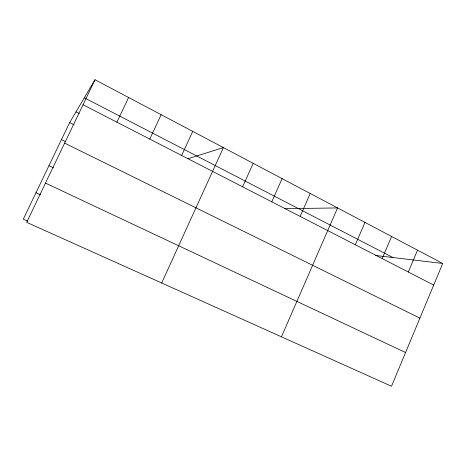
<?xml version="1.0" encoding="UTF-8"?>
<svg xmlns="http://www.w3.org/2000/svg" width="466" height="466" viewBox="0 0 466 466"><rect width="100%" height="100%" fill="white"/><g stroke="black" fill="none" stroke-linecap="round" stroke-linejoin="round"><path stroke-width="0.7" d="M442.7 263.476L391.498 386.256L26.673 222.346L95.006 79.744L442.7 263.476L375.608 255.473M408.292 272.01L417.501 250.16M382.184 258.583L391.597 236.472M355.337 244.778L364.971 222.404M281.458 336.813L337.582 207.929L284.738 208.698M300.151 216.405L310.24 193.483M271.789 201.819L282.122 178.624M242.611 186.819L253.189 163.333M161.685 283.002L223.406 147.6L187.821 158.772M181.635 155.463L192.738 131.389M149.761 139.078L161.143 114.694M116.902 122.179L128.581 97.487M95.006 79.744L69.644 122.587L23.3 219.166L27.832 221.204M35.993 192.714L40.606 194.852M45.482 183.097L405.56 352.541M48.971 165.669L53.538 167.859M61.471 139.625L65.351 141.536M64.634 143.12L419.907 318.144M69.644 122.587L74.141 124.853M75.987 111.869L79.214 113.512M83.018 104.757L433.695 285.07M84.329 97.784L392.949 257.541"/></g></svg>
